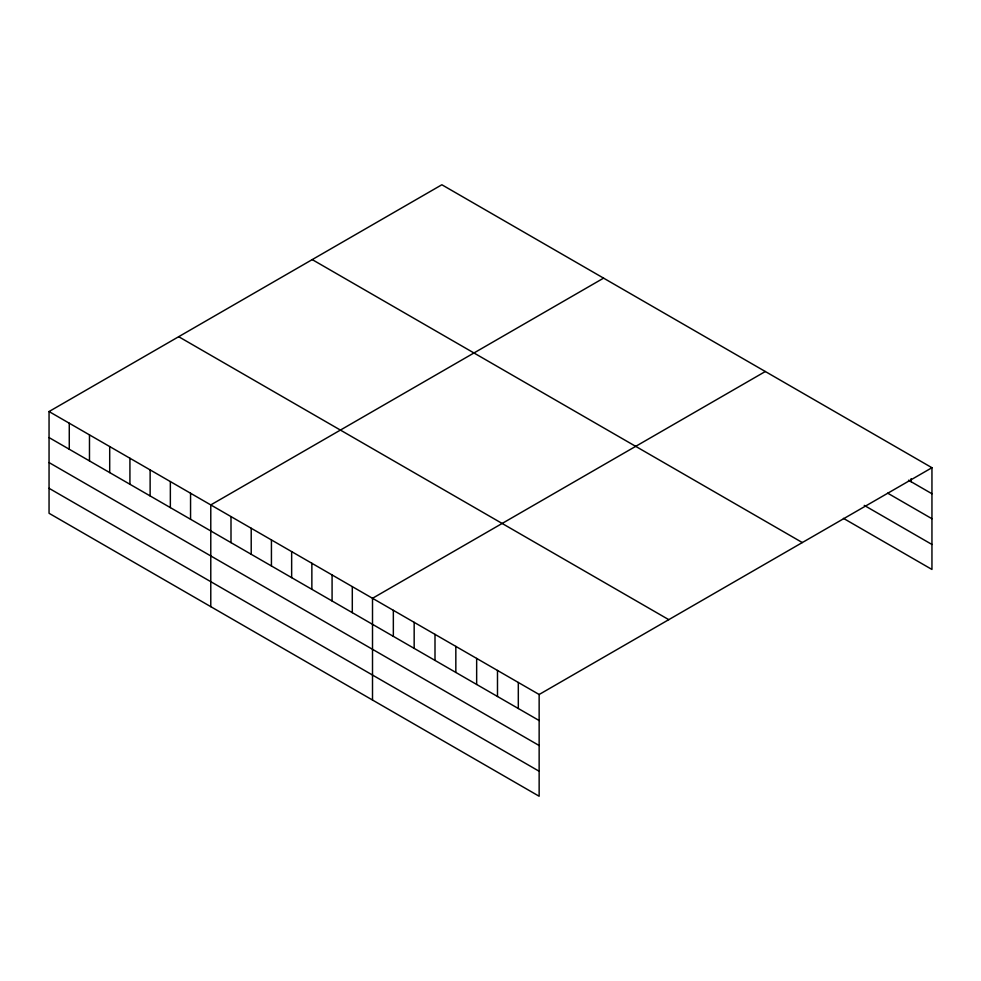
<?xml version="1.0" encoding="UTF-8"?>
<svg xmlns="http://www.w3.org/2000/svg" width="981" height="981" viewBox="0 0 981 981"><rect width="100%" height="100%" fill="white"/><g stroke="black" fill="none" stroke-linecap="round" stroke-linejoin="round"><path stroke-width="1.47" d="M49.05 411.542L539.145 694.499L539.145 796.241L49.05 513.284L49.05 411.542L441.855 184.759L931.95 467.716L931.95 569.458L843.427 518.348M603.585 278.138L210.78 504.921L210.78 606.663M765.315 371.517L372.51 598.3L372.51 700.029M539.145 694.499L931.95 467.716M908.516 480.224L931.95 493.75M887.682 493.173L931.95 518.728M864.261 505.387L931.95 544.467M312.228 259.597L802.323 542.554M178.677 336.704L668.772 619.661M49.05 437.575L539.145 720.532M49.05 462.566L539.145 745.511M49.05 488.305L539.145 771.25M911.116 478.654L911.116 481.72M518.311 682.469L518.311 708.503M497.49 670.452L497.49 696.485M476.656 658.423L476.656 684.456M455.834 646.393L455.834 672.426M435 634.376L435 660.409M414.166 622.346L414.166 648.38M393.344 610.317L393.344 636.35M352.302 586.626L352.302 612.659M332.081 574.952L332.081 600.985M311.86 563.278L311.86 589.311M291.651 551.604L291.651 577.637M271.43 539.93L271.43 565.963M251.21 528.269L251.21 554.302M231.001 516.595L231.001 542.628M190.559 493.247L190.559 519.28M170.351 481.573L170.351 507.606M150.13 469.899L150.13 495.932M129.921 458.237L129.921 484.258M109.7 446.563L109.7 472.597M89.479 434.89L89.479 460.923M69.271 423.216L69.271 449.249"/></g></svg>
